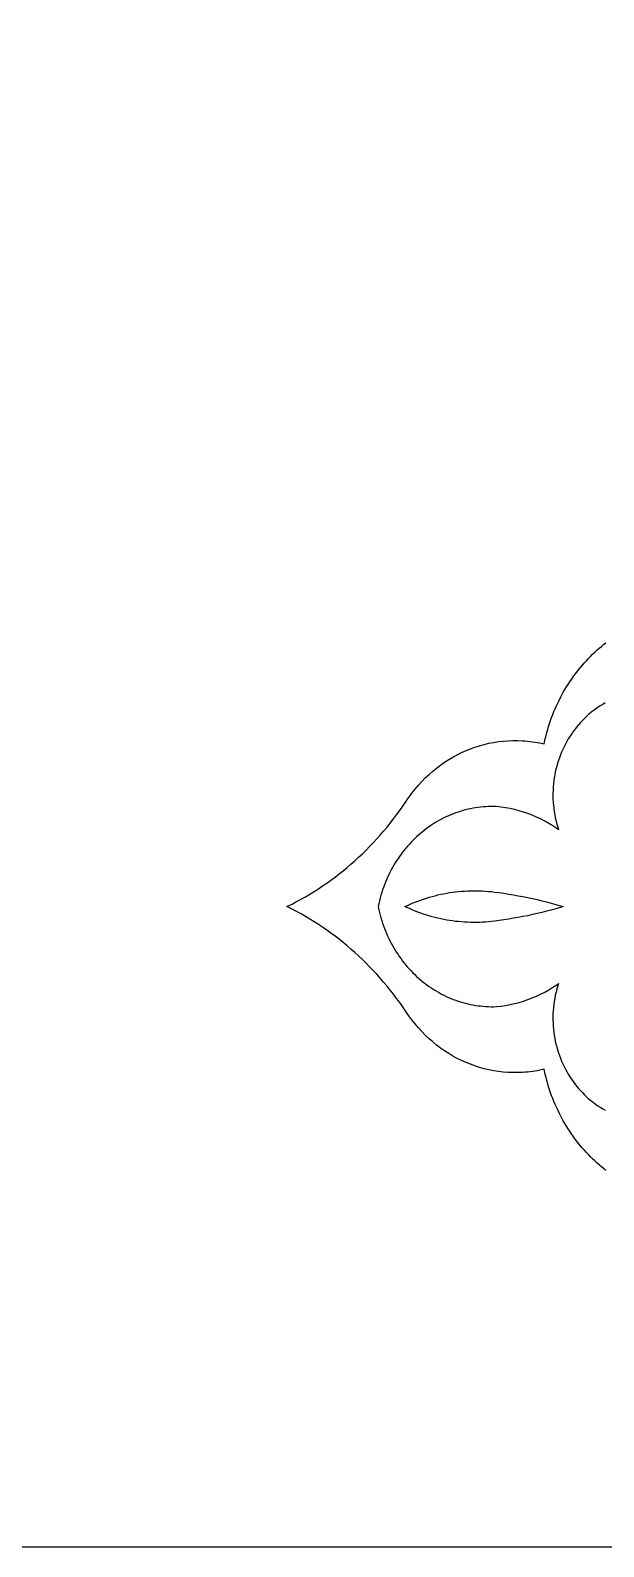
# Model space of a CAD drawing. Extents: x -492 to 492, y -420 to 420.
# Drawn here: x 121.2 to 203.8, y -420 to -201.6 of the extents above; entities that cross this region are included whole.
import ezdxf

# ---------------------------------------------------------------- set-up
doc = ezdxf.new("R2010")
doc.units = 0
doc.layers.add('LAYER_1', color=18, linetype='CONTINUOUS')

msp = doc.modelspace()

# ---------------------------------------------------------------- linework, layer by layer
at = {"layer": 'LAYER_1'}
for points in [[(-492.5, -420), (492.5, -420), (492.5, 420), (-492.5, 420)], [(197.94, -327.8), (197.53, -327.92), (196.86, -328.12), (196.19, -328.3), (195.52, -328.48), (194.84, -328.65), (194.17, -328.81), (193.49, -328.96), (192.81, -329.11), (192.13, -329.24), (191.45, -329.37), (190.76, -329.49), (190.08, -329.61), (189.39, -329.71), (188.71, -329.81), (188.02, -329.9), (187.59, -329.95), (187.16, -329.99), (186.72, -330.03), (186.29, -330.05), (185.86, -330.07), (185.43, -330.08), (185, -330.08), (184.57, -330.08), (184.14, -330.06), (183.71, -330.04), (183.28, -330.01), (182.85, -329.97), (182.43, -329.93), (182, -329.87), (181.57, -329.81), (181.15, -329.74), (180.73, -329.66), (180.31, -329.57), (179.89, -329.48), (179.47, -329.37), (179.05, -329.26), (178.64, -329.15), (178.22, -329.02), (177.81, -328.88), (177.4, -328.74), (176.99, -328.59), (176.59, -328.44), (176.19, -328.27), (175.79, -328.1), (175.39, -327.92), (175.14, -327.8), (175.39, -327.68), (175.79, -327.5), (176.19, -327.33), (176.59, -327.16), (176.99, -327.01), (177.4, -326.86), (177.81, -326.72), (178.22, -326.58), (178.64, -326.45), (179.05, -326.34), (179.47, -326.23), (179.89, -326.12), (180.31, -326.03), (180.73, -325.94), (181.15, -325.86), (181.57, -325.79), (182, -325.73), (182.43, -325.67), (182.85, -325.63), (183.28, -325.59), (183.71, -325.56), (184.14, -325.54), (184.57, -325.52), (185, -325.52), (185.43, -325.52), (185.86, -325.53), (186.29, -325.55), (186.72, -325.57), (187.16, -325.61), (187.59, -325.65), (188.02, -325.7), (188.71, -325.79), (189.39, -325.89), (190.08, -325.99), (190.76, -326.11), (191.45, -326.23), (192.13, -326.36), (192.81, -326.49), (193.49, -326.64), (194.17, -326.79), (194.84, -326.95), (195.52, -327.12), (196.19, -327.3), (196.86, -327.48), (197.53, -327.68)]]:
    msp.add_lwpolyline(points, close=True, dxfattribs=at)
for points in [[(204.08, -365.8), (203.74, -365.54), (203.42, -365.27), (203.09, -365), (202.77, -364.72), (202.46, -364.43), (202.15, -364.14), (201.85, -363.84), (201.55, -363.53), (201.26, -363.22), (200.97, -362.9), (200.68, -362.58), (200.41, -362.25), (200.13, -361.92), (199.87, -361.58), (199.61, -361.23), (199.35, -360.88), (199.1, -360.53), (198.86, -360.17), (198.62, -359.8), (198.39, -359.43), (198.16, -359.05), (197.94, -358.67), (197.73, -358.29), (197.52, -357.9), (197.32, -357.5), (197.13, -357.1), (196.94, -356.7), (196.76, -356.29), (196.59, -355.88), (196.42, -355.46), (196.26, -355.04), (196.11, -354.61), (195.96, -354.18), (195.83, -353.75), (195.69, -353.31), (195.57, -352.87), (195.45, -352.42), (195.34, -351.98), (195.18, -351.23), (194.53, -351.37), (194.18, -351.44), (193.83, -351.5), (193.48, -351.55), (193.13, -351.6), (192.77, -351.63), (192.42, -351.67), (192.07, -351.69), (191.37, -351.72), (190.67, -351.72), (189.97, -351.69), (189.28, -351.64), (188.59, -351.56), (187.91, -351.45), (187.23, -351.32), (186.55, -351.16), (185.88, -350.97), (185.22, -350.76), (184.57, -350.52), (183.93, -350.26), (183.29, -349.98), (182.66, -349.67), (182.05, -349.33), (181.44, -348.97), (180.85, -348.59), (180.27, -348.18), (179.7, -347.75), (179.14, -347.3), (178.6, -346.83), (178.07, -346.33), (177.56, -345.81), (177.07, -345.27), (176.59, -344.71), (176.12, -344.12), (175.68, -343.52), (175.46, -343.21), (175.25, -342.89), (174.82, -342.26), (174.39, -341.64), (173.94, -341.03), (173.48, -340.42), (173.02, -339.83), (172.55, -339.25), (172.06, -338.67), (171.57, -338.1), (171.08, -337.55), (170.57, -337), (170.05, -336.46), (169.53, -335.93), (169, -335.41), (168.46, -334.9), (167.91, -334.4), (167.36, -333.91), (166.8, -333.43), (166.23, -332.96), (165.66, -332.51), (165.07, -332.06), (164.48, -331.62), (163.89, -331.19), (163.28, -330.78), (162.67, -330.37), (162.06, -329.98), (161.43, -329.59), (160.8, -329.22), (160.17, -328.86), (159.53, -328.51), (158.88, -328.17), (158.23, -327.84), (158.14, -327.8), (158.23, -327.76), (158.88, -327.43), (159.53, -327.09), (160.17, -326.74), (160.8, -326.38), (161.43, -326.01), (162.06, -325.62), (162.67, -325.23), (163.28, -324.82), (163.89, -324.41), (164.48, -323.98), (165.07, -323.54), (165.66, -323.09), (166.23, -322.64), (166.8, -322.17), (167.36, -321.69), (167.91, -321.2), (168.46, -320.7), (169, -320.19), (169.53, -319.67), (170.05, -319.14), (170.57, -318.6), (171.08, -318.05), (171.57, -317.5), (172.06, -316.93), (172.55, -316.35), (173.02, -315.77), (173.48, -315.18), (173.94, -314.57), (174.39, -313.96), (174.82, -313.34), (175.25, -312.71), (175.46, -312.39), (175.68, -312.08), (176.12, -311.48), (176.59, -310.89), (177.07, -310.33), (177.56, -309.79), (178.07, -309.27), (178.6, -308.77), (179.14, -308.3), (179.7, -307.85), (180.27, -307.42), (180.85, -307.01), (181.44, -306.63), (182.05, -306.27), (182.66, -305.93), (183.29, -305.62), (183.93, -305.34), (184.57, -305.08), (185.22, -304.84), (185.88, -304.63), (186.55, -304.44), (187.23, -304.28), (187.91, -304.15), (188.59, -304.04), (189.28, -303.96), (189.97, -303.91), (190.67, -303.88), (191.37, -303.88), (192.07, -303.91), (192.42, -303.93), (192.77, -303.97), (193.13, -304), (193.48, -304.05), (193.83, -304.1), (194.18, -304.16), (194.53, -304.23), (195.18, -304.37), (195.34, -303.62), (195.45, -303.18), (195.57, -302.73), (195.69, -302.29), (195.83, -301.85), (195.96, -301.42), (196.11, -300.99), (196.26, -300.56), (196.42, -300.14), (196.59, -299.72), (196.76, -299.31), (196.94, -298.9), (197.13, -298.5), (197.32, -298.1), (197.52, -297.7), (197.73, -297.31), (197.94, -296.93), (198.16, -296.55), (198.39, -296.17), (198.62, -295.8), (198.86, -295.43), (199.1, -295.07), (199.35, -294.72), (199.61, -294.37), (199.87, -294.02), (200.13, -293.68), (200.41, -293.35), (200.68, -293.02), (200.97, -292.7), (201.26, -292.38), (201.55, -292.07), (201.85, -291.76), (202.15, -291.46), (202.46, -291.17), (202.77, -290.88), (203.09, -290.6), (203.42, -290.33), (203.74, -290.06), (204.08, -289.8)], [(203.98, -298.47), (203.61, -298.67), (203.26, -298.89), (202.91, -299.12), (202.56, -299.36), (202.23, -299.61), (201.9, -299.86), (201.59, -300.13), (201.28, -300.41), (200.97, -300.7), (200.68, -301), (200.4, -301.3), (200.12, -301.61), (199.85, -301.94), (199.59, -302.27), (199.34, -302.6), (199.1, -302.95), (198.87, -303.3), (198.65, -303.66), (198.44, -304.03), (198.24, -304.4), (198.05, -304.78), (197.86, -305.16), (197.69, -305.55), (197.53, -305.95), (197.38, -306.35), (197.24, -306.75), (197.11, -307.16), (196.99, -307.58), (196.88, -307.99), (196.79, -308.42), (196.7, -308.84), (196.63, -309.27), (196.57, -309.7), (196.52, -310.14), (196.48, -310.58), (196.46, -311.01), (196.44, -311.46), (196.44, -311.9), (196.45, -312.35), (196.48, -312.79), (196.51, -313.24), (196.56, -313.69), (196.63, -314.14), (196.7, -314.59), (196.79, -315.03), (196.89, -315.48), (197.01, -315.93), (197.14, -316.38), (197.26, -316.74), (196.99, -316.55), (196.43, -316.17), (195.85, -315.82), (195.27, -315.49), (194.67, -315.18), (194.07, -314.9), (193.45, -314.64), (192.83, -314.4), (192.21, -314.18), (191.57, -313.99), (190.93, -313.82), (190.28, -313.68), (189.63, -313.56), (188.97, -313.46), (188.3, -313.39), (187.91, -313.38), (187.53, -313.38), (187.15, -313.39), (186.78, -313.41), (186.4, -313.44), (186.03, -313.48), (185.66, -313.52), (185.29, -313.57), (184.92, -313.64), (184.56, -313.71), (184.2, -313.79), (183.84, -313.88), (183.49, -313.97), (183.13, -314.08), (182.78, -314.19), (182.44, -314.31), (182.09, -314.44), (181.75, -314.57), (181.41, -314.72), (181.08, -314.87), (180.75, -315.03), (180.42, -315.2), (180.1, -315.37), (179.78, -315.55), (179.46, -315.74), (179.15, -315.94), (178.85, -316.14), (178.54, -316.35), (178.24, -316.56), (177.95, -316.79), (177.66, -317.02), (177.38, -317.25), (177.1, -317.5), (176.82, -317.74), (176.55, -318), (176.28, -318.26), (176.02, -318.53), (175.77, -318.8), (175.52, -319.08), (175.27, -319.37), (175.04, -319.66), (174.8, -319.96), (174.58, -320.26), (174.35, -320.57), (174.14, -320.88), (173.93, -321.2), (173.72, -321.52), (173.53, -321.85), (173.34, -322.19), (173.15, -322.52), (172.97, -322.87), (172.8, -323.22), (172.64, -323.57), (172.48, -323.93), (172.33, -324.29), (172.18, -324.66), (172.05, -325.03), (171.92, -325.4), (171.79, -325.78), (171.68, -326.17), (171.57, -326.56), (171.47, -326.95), (171.38, -327.34), (171.28, -327.8), (171.38, -328.26), (171.47, -328.65), (171.57, -329.04), (171.68, -329.43), (171.79, -329.82), (171.92, -330.2), (172.05, -330.57), (172.18, -330.94), (172.33, -331.31), (172.48, -331.67), (172.64, -332.03), (172.8, -332.38), (172.97, -332.73), (173.15, -333.08), (173.34, -333.41), (173.53, -333.75), (173.72, -334.08), (173.93, -334.4), (174.14, -334.72), (174.35, -335.03), (174.58, -335.34), (174.8, -335.64), (175.04, -335.94), (175.27, -336.23), (175.52, -336.52), (175.77, -336.8), (176.02, -337.07), (176.28, -337.34), (176.55, -337.6), (176.82, -337.86), (177.1, -338.1), (177.38, -338.35), (177.66, -338.58), (177.95, -338.81), (178.24, -339.04), (178.54, -339.25), (178.85, -339.46), (179.15, -339.66), (179.46, -339.86), (179.78, -340.05), (180.1, -340.23), (180.42, -340.4), (180.75, -340.57), (181.08, -340.73), (181.41, -340.88), (181.75, -341.03), (182.09, -341.16), (182.44, -341.29), (182.78, -341.41), (183.13, -341.52), (183.49, -341.63), (183.84, -341.72), (184.2, -341.81), (184.56, -341.89), (184.92, -341.96), (185.29, -342.03), (185.66, -342.08), (186.03, -342.12), (186.4, -342.16), (186.78, -342.19), (187.15, -342.21), (187.53, -342.22), (187.91, -342.22), (188.3, -342.21), (188.97, -342.14), (189.63, -342.04), (190.28, -341.92), (190.93, -341.78), (191.57, -341.61), (192.21, -341.42), (192.83, -341.2), (193.45, -340.96), (194.07, -340.7), (194.67, -340.42), (195.27, -340.11), (195.85, -339.78), (196.43, -339.43), (196.99, -339.05), (197.26, -338.86), (197.14, -339.22), (197.01, -339.67), (196.89, -340.12), (196.79, -340.57), (196.7, -341.01), (196.63, -341.46), (196.56, -341.91), (196.51, -342.36), (196.48, -342.81), (196.45, -343.25), (196.44, -343.7), (196.44, -344.14), (196.46, -344.59), (196.48, -345.02), (196.52, -345.46), (196.57, -345.9), (196.63, -346.33), (196.7, -346.76), (196.79, -347.18), (196.88, -347.61), (196.99, -348.02), (197.11, -348.44), (197.24, -348.85), (197.38, -349.25), (197.53, -349.65), (197.69, -350.05), (197.86, -350.44), (198.05, -350.82), (198.24, -351.2), (198.44, -351.57), (198.65, -351.94), (198.87, -352.3), (199.1, -352.65), (199.34, -353), (199.59, -353.33), (199.85, -353.66), (200.12, -353.99), (200.4, -354.3), (200.68, -354.6), (200.97, -354.9), (201.28, -355.19), (201.59, -355.47), (201.9, -355.74), (202.23, -355.99), (202.56, -356.24), (202.91, -356.48), (203.26, -356.71), (203.61, -356.93), (203.98, -357.13)]]:
    msp.add_lwpolyline(points, dxfattribs=at)

doc.saveas('drawing.dxf')
